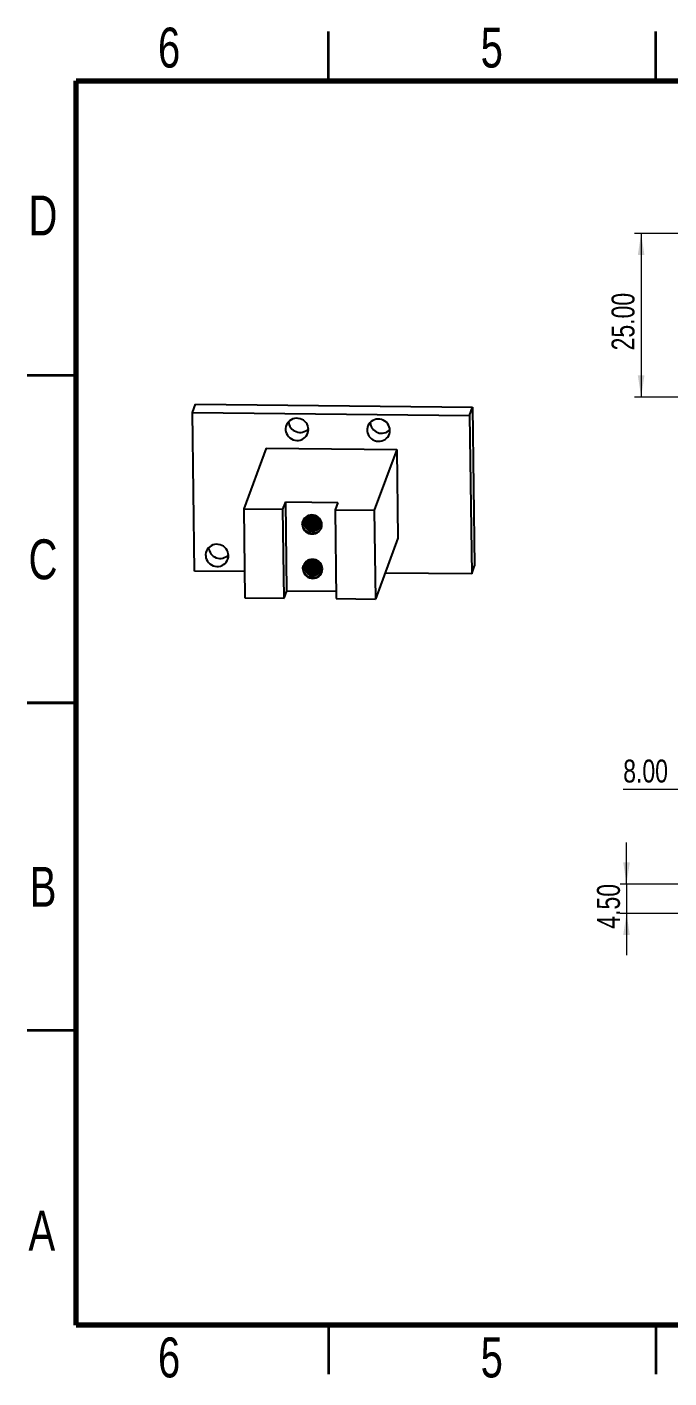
# Model space of a CAD drawing. Header units: millimetres. Extents: x 2 to 294, y 2 to 208.
# Drawn here: x 2.5 to 100.5, y 1.9 to 208.2 of the extents above; entities that cross this region are included whole.
import ezdxf

# ---------------------------------------------------------------- set-up
doc = ezdxf.new("R2010")
doc.units = ezdxf.units.MM
doc.styles.add('SLDTEXTSTYLE0', font='TXT', dxfattribs={"width": 0.75})
doc.dimstyles.new('SLDDIMSTYLE1', dxfattribs={"dimtxt": 3.5, "dimasz": 3.302, "dimexe": 0, "dimexo": 0.0625, "dimgap": 0.875, "dimtad": 1, "dimrnd": 1e-09, "dimzin": 4, "dimdsep": 46, "dimtxsty": 'SLDTEXTSTYLE0', "dimsah": 1, "dimcen": 0.09, "dimadec": 0, "dimazin": 1, "dimtfac": 1, "dimtmove": 0, "dimatfit": 0, "dimfxl": 0, "dimfrac": 2, "dimtolj": 1, "dimtzin": 12, "dimarcsym": 0})
doc.dimstyles.new('SLDDIMSTYLE3', dxfattribs={"dimtxt": 3.5, "dimasz": 3.302, "dimexe": 0, "dimexo": 0.0625, "dimgap": 0.875, "dimtad": 1, "dimrnd": 1e-09, "dimzin": 4, "dimdsep": 46, "dimtxsty": 'SLDTEXTSTYLE0', "dimsah": 1, "dimcen": 0.09, "dimadec": 0, "dimazin": 1, "dimtol": 1, "dimtp": 0.1, "dimtfac": 1, "dimtofl": 0, "dimtmove": 0, "dimatfit": 3, "dimfxl": 0, "dimfrac": 2, "dimtolj": 1, "dimtzin": 0, "dimarcsym": 0})

# ---------------------------------------------------------------- blocks, each defined once
blk = doc.blocks.new('_D_1')
at = {"color": 7, "linetype": 'Continuous', "lineweight": 0}
for p, q in [((106.49, 176.7), (95.24, 176.7)), ((96.24, 176.7), (96.24, 151.7)), ((106.49, 151.7), (95.24, 151.7))]:
    blk.add_line(p, q, dxfattribs=at)
at = {"color": 7, "linetype": 'Continuous', "lineweight": 18}
for points in [[(96.24, 176.7), (95.73, 173.4), (96.74, 173.4)], [(96.24, 151.7), (96.74, 155), (95.73, 155)]]:
    blk.add_solid(points, dxfattribs=at)
at = {"color": 7, "linetype": 'Continuous', "lineweight": 18, "insert": (91.72, 158.83), "char_height": 3.5, "attachment_point": 1, "rotation": 90, "style": 'SLDTEXTSTYLE0'}
blk.add_mtext('25.00', dxfattribs=at)
blk = doc.blocks.new('_D_8')
at = {"color": 7, "linetype": 'Continuous', "lineweight": 0}
for p, q in [((124.74, 91.78), (93.5, 91.78)), ((124.74, 78.35), (124.74, 92.78)), ((132.74, 91.78), (124.74, 91.78)), ((132.74, 78.35), (132.74, 92.78))]:
    blk.add_line(p, q, dxfattribs=at)
at = {"color": 7, "linetype": 'Continuous', "lineweight": 18}
for points in [[(124.74, 91.78), (128.04, 91.27), (128.04, 92.29)], [(132.74, 91.78), (129.43, 92.29), (129.43, 91.27)]]:
    blk.add_solid(points, dxfattribs=at)
at = {"color": 7, "linetype": 'Continuous', "lineweight": 18, "char_height": 3.5, "attachment_point": 1, "style": 'SLDTEXTSTYLE0'}
for s, insert in [('+', (103.85, 100.82)), ('0.10', (106.67, 100.82)), ('8.00', (93.5, 96.35)), ('0.00', (106.67, 96.29))]:
    blk.add_mtext(s, dxfattribs=dict(at, insert=insert))
blk = doc.blocks.new('_D_9')
at = {"color": 7, "linetype": 'Continuous', "lineweight": 0}
for p, q in [((94.01, 77.35), (94.01, 83.7)), ((123.74, 77.35), (93.01, 77.35)), ((94.01, 77.35), (94.01, 72.85)), ((117.74, 72.85), (93.01, 72.85)), ((94.01, 72.85), (94.01, 66.5))]:
    blk.add_line(p, q, dxfattribs=at)
at = {"color": 7, "linetype": 'Continuous', "lineweight": 18}
for points in [[(94.01, 77.35), (94.51, 80.66), (93.5, 80.66)], [(94.01, 72.85), (93.5, 69.55), (94.51, 69.55)]]:
    blk.add_solid(points, dxfattribs=at)
at = {"color": 7, "linetype": 'Continuous', "lineweight": 18, "insert": (89.5, 70.53), "char_height": 3.5, "attachment_point": 1, "rotation": 90, "style": 'SLDTEXTSTYLE0'}
blk.add_mtext('4.50', dxfattribs=at)

msp = doc.modelspace()

# ---------------------------------------------------------------- linework, layer by layer
at = {"color": 7, "linetype": 'Continuous', "lineweight": 35}
for p, q in [((48.5, 200), (48.5, 207.5)), ((98.5, 200), (98.5, 207.5)), ((10, 155), (2.5, 155)), ((2.5, 105), (10, 105)), ((10, 105), (2.5, 105)), ((10, 55), (2.5, 55)), ((48.5, 10), (48.5, 2.5)), ((98.5, 10), (98.5, 2.5))]:
    msp.add_line(p, q, dxfattribs=at)
at = {"color": 7, "linetype": 'Continuous', "lineweight": 70}
for p, q in [((10, 10), (10, 200)), ((10, 200), (287, 200)), ((287, 10), (10, 10))]:
    msp.add_line(p, q, dxfattribs=at)
at = {"color": 7, "linetype": 'Continuous', "lineweight": 25}
for p, q in [((27.744, 149.367), (28.199, 150.604)), ((28.199, 150.604), (70.519, 150.148)), ((28.05, 125.146), (27.744, 149.367)), ((27.744, 149.367), (70.063, 148.91)), ((70.063, 148.91), (70.519, 150.148)), ((70.063, 148.91), (70.37, 124.689)), ((70.519, 150.148), (70.825, 125.927)), ((39.013, 143.917), (35.596, 134.638)), ((39.013, 143.917), (58.929, 143.703)), ((58.929, 143.703), (55.511, 134.423)), ((58.929, 143.703), (59.1, 130.139)), ((35.596, 134.638), (41.57, 134.574)), ((35.596, 134.638), (35.767, 121.074)), ((41.57, 134.574), (41.98, 135.687)), ((41.742, 121.01), (41.57, 134.574)), ((41.98, 135.687), (49.946, 135.601)), ((42.152, 122.123), (41.98, 135.687)), ((49.946, 135.601), (49.536, 134.488)), ((49.536, 134.488), (55.511, 134.423)), ((49.536, 134.488), (49.708, 120.924)), ((55.511, 134.423), (55.682, 120.86)), ((44.796, 132.305), (44.513, 132.269)), ((44.601, 132.779), (44.599, 132.772)), ((44.808, 132.336), (44.796, 132.305)), ((59.1, 130.139), (55.682, 120.86)), ((44.687, 125.997), (44.684, 125.99)), ((70.37, 124.689), (70.825, 125.927)), ((35.717, 125.063), (28.05, 125.146)), ((44.882, 125.523), (44.598, 125.488)), ((44.893, 125.554), (44.882, 125.523)), ((70.37, 124.689), (57.145, 124.832)), ((41.742, 121.01), (42.152, 122.123)), ((42.152, 122.123), (49.694, 122.042)), ((35.767, 121.074), (41.742, 121.01)), ((49.708, 120.924), (55.682, 120.86))]:
    msp.add_line(p, q, dxfattribs=at)
at = {"color": 7, "linetype": 'Continuous', "lineweight": 25, "flags": 128}
for points in [[(45.449, 146.754), (45.423, 147.026), (45.353, 147.292), (45.239, 147.544), (45.087, 147.776), (44.898, 147.983), (44.679, 148.158), (44.434, 148.297), (44.171, 148.396), (43.895, 148.454), (43.615, 148.468), (43.337, 148.438), (43.068, 148.365), (42.817, 148.251), (42.588, 148.098), (42.388, 147.911), (42.222, 147.695), (42.095, 147.455), (42.009, 147.197), (41.968, 146.928), (41.971, 146.655), (42.02, 146.385), (42.112, 146.126), (42.245, 145.883), (42.416, 145.663), (42.621, 145.471), (42.854, 145.314), (43.108, 145.194), (43.379, 145.115), (43.658, 145.08), (43.938, 145.087), (44.212, 145.139), (44.473, 145.233), (44.714, 145.367), (44.929, 145.537), (45.112, 145.739), (45.259, 145.968), (45.366, 146.218), (45.43, 146.482), (45.449, 146.754)], [(57.896, 146.62), (57.87, 146.892), (57.8, 147.158), (57.686, 147.41), (57.534, 147.642), (57.345, 147.848), (57.126, 148.023), (56.881, 148.162), (56.618, 148.262), (56.342, 148.32), (56.062, 148.334), (55.784, 148.304), (55.515, 148.231), (55.264, 148.116), (55.035, 147.964), (54.835, 147.777), (54.669, 147.561), (54.542, 147.321), (54.456, 147.063), (54.415, 146.794), (54.418, 146.521), (54.467, 146.251), (54.559, 145.991), (54.692, 145.748), (54.863, 145.528), (55.068, 145.337), (55.301, 145.18), (55.556, 145.06), (55.826, 144.981), (56.105, 144.945), (56.385, 144.953), (56.659, 145.005), (56.92, 145.099), (57.161, 145.233), (57.376, 145.403), (57.559, 145.605), (57.706, 145.834), (57.813, 146.084), (57.877, 146.348), (57.896, 146.62)], [(44.513, 132.269), (44.538, 132.017), (44.609, 131.771), (44.722, 131.541), (44.874, 131.331), (45.06, 131.15), (45.275, 131.003), (45.513, 130.893), (45.765, 130.825), (46.025, 130.8), (46.284, 130.819), (46.534, 130.882), (46.769, 130.987), (46.98, 131.13), (47.162, 131.307), (47.309, 131.513), (47.416, 131.741), (47.48, 131.985), (47.5, 132.237), (47.474, 132.49), (47.403, 132.735), (47.291, 132.966), (47.139, 133.175), (46.952, 133.356), (46.737, 133.504), (46.5, 133.613), (46.247, 133.682), (45.988, 133.707), (45.729, 133.687), (45.478, 133.624), (45.243, 133.52), (45.032, 133.377), (44.85, 133.2), (44.703, 132.994), (44.596, 132.765), (44.532, 132.522), (44.513, 132.269)], [(33.247, 127.511), (33.221, 127.784), (33.15, 128.049), (33.037, 128.301), (32.884, 128.534), (32.696, 128.74), (32.476, 128.915), (32.232, 129.054), (31.968, 129.154), (31.693, 129.211), (31.413, 129.225), (31.135, 129.195), (30.866, 129.122), (30.614, 129.008), (30.386, 128.855), (30.186, 128.669), (30.02, 128.452), (29.893, 128.212), (29.807, 127.954), (29.766, 127.685), (29.769, 127.413), (29.817, 127.143), (29.909, 126.883), (30.043, 126.64), (30.214, 126.42), (30.419, 126.229), (30.651, 126.071), (30.906, 125.952), (31.177, 125.873), (31.455, 125.837), (31.736, 125.845), (32.01, 125.896), (32.271, 125.99), (32.512, 126.124), (32.727, 126.294), (32.91, 126.497), (33.057, 126.726), (33.164, 126.975), (33.228, 127.24), (33.247, 127.511)], [(44.598, 125.488), (44.624, 125.235), (44.695, 124.989), (44.808, 124.759), (44.959, 124.55), (45.146, 124.368), (45.361, 124.221), (45.598, 124.111), (45.851, 124.043), (46.11, 124.018), (46.369, 124.037), (46.62, 124.1), (46.855, 124.205), (47.066, 124.348), (47.248, 124.525), (47.395, 124.731), (47.502, 124.959), (47.566, 125.203), (47.586, 125.455), (47.56, 125.708), (47.489, 125.953), (47.376, 126.184), (47.224, 126.393), (47.038, 126.574), (46.823, 126.722), (46.585, 126.832), (46.333, 126.9), (46.073, 126.925), (45.814, 126.905), (45.564, 126.843), (45.329, 126.738), (45.118, 126.595), (44.936, 126.418), (44.789, 126.212), (44.682, 125.984), (44.618, 125.74), (44.598, 125.488)]]:
    msp.add_lwpolyline(points, dxfattribs=at)
at = {"color": 7, "linetype": 'Continuous', "lineweight": 25}
for centre in [(44.189, 148.084), (56.637, 147.95), (31.987, 128.842)]:
    msp.add_arc(centre, 1.772, 184.4077, 315.15314, dxfattribs=at)
for points, knots in [([(44.513, 132.269), (44.516, 132.397), (44.521, 132.573), (44.593, 132.731), (44.612, 132.774)], [0, 0, 0, 0, 0.7275468, 1, 1, 1, 1]), ([(47.428, 131.808), (47.4, 131.732), (47.33, 131.537), (47.112, 131.279), (46.808, 131.055), (46.449, 130.917), (46.059, 130.876), (45.667, 130.937), (45.305, 131.092), (44.992, 131.332), (44.751, 131.646), (44.603, 131.972), (44.582, 132.19), (44.574, 132.277)], [0, 0, 0, 0, 0.0627772, 0.1611201, 0.256093, 0.3510659, 0.4494087, 0.5477516, 0.6427245, 0.7376974, 0.8360403, 0.9343831, 1, 1, 1, 1]), ([(44.796, 132.305), (44.803, 132.409), (44.818, 132.62), (44.945, 132.916), (45.141, 133.17), (45.396, 133.362), (45.693, 133.484), (46.017, 133.528), (46.341, 133.488), (46.641, 133.369), (46.901, 133.182), (47.105, 132.935), (47.234, 132.646), (47.281, 132.34), (47.245, 132.036), (47.127, 131.75), (46.934, 131.507), (46.683, 131.325), (46.39, 131.213), (46.07, 131.18), (45.749, 131.23), (45.453, 131.359), (45.197, 131.556), (44.997, 131.814), (44.873, 132.113), (44.825, 132.425), (44.861, 132.625), (44.878, 132.722)], [0, 0, 0, 0, 0.0393985, 0.0801989, 0.1209994, 0.1603978, 0.1997963, 0.2405968, 0.2813972, 0.3207957, 0.3601941, 0.4009946, 0.4417951, 0.4811935, 0.520592, 0.5613925, 0.6021929, 0.6415914, 0.6809898, 0.7217903, 0.7625908, 0.8019892, 0.8413877, 0.8821881, 0.9229886, 0.9623871, 1, 1, 1, 1]), ([(46.967, 131.638), (46.888, 131.574), (46.731, 131.446), (46.434, 131.337), (46.116, 131.303), (45.794, 131.354), (45.498, 131.483), (45.242, 131.68), (45.042, 131.938), (44.918, 132.237), (44.871, 132.541), (44.905, 132.733), (44.921, 132.823)], [0, 0, 0, 0, 0.0997856, 0.1995712, 0.3029076, 0.4062441, 0.5060296, 0.6058152, 0.7091517, 0.8124881, 0.9122737, 1, 1, 1, 1]), ([(47.012, 131.762), (46.934, 131.698), (46.777, 131.57), (46.48, 131.461), (46.161, 131.427), (45.84, 131.478), (45.544, 131.606), (45.288, 131.804), (45.088, 132.062), (44.964, 132.361), (44.917, 132.655), (44.949, 132.837), (44.963, 132.918)], [0, 0, 0, 0, 0.100738, 0.2014759, 0.3057987, 0.4101214, 0.5108593, 0.6115973, 0.71592, 0.8202428, 0.9209807, 1, 1, 1, 1]), ([(47.058, 131.885), (46.979, 131.821), (46.822, 131.693), (46.526, 131.584), (46.207, 131.551), (45.886, 131.602), (45.589, 131.73), (45.334, 131.927), (45.133, 132.186), (45.011, 132.485), (44.964, 132.753), (44.99, 132.909), (44.999, 132.964)], [0, 0, 0, 0, 0.1033631, 0.2067263, 0.3137676, 0.4208089, 0.5241721, 0.6275352, 0.7345765, 0.8416179, 0.944981, 1, 1, 1, 1]), ([(47.104, 132.009), (47.025, 131.945), (46.868, 131.817), (46.571, 131.708), (46.252, 131.674), (45.931, 131.725), (45.635, 131.854), (45.379, 132.051), (45.178, 132.309), (45.058, 132.608), (45.011, 132.85), (45.03, 132.981), (45.035, 133.01)], [0, 0, 0, 0, 0.1061288, 0.2122576, 0.322163, 0.4320684, 0.5381972, 0.644326, 0.7542314, 0.8641368, 0.9702656, 1, 1, 1, 1]), ([(47.149, 132.133), (47.071, 132.069), (46.913, 131.941), (46.617, 131.832), (46.298, 131.798), (45.977, 131.849), (45.68, 131.977), (45.425, 132.175), (45.223, 132.433), (45.106, 132.732), (45.057, 132.948), (45.07, 133.053), (45.071, 133.056)], [0, 0, 0, 0, 0.1090465, 0.2180931, 0.33102, 0.443947, 0.5529935, 0.66204, 0.774967, 0.887894, 0.9969405, 1, 1, 1, 1]), ([(47.195, 132.257), (47.116, 132.193), (46.959, 132.065), (46.662, 131.956), (46.343, 131.922), (46.022, 131.973), (45.726, 132.101), (45.47, 132.298), (45.272, 132.557), (45.146, 132.84), (45.13, 133.035), (45.122, 133.122)], [0, 0, 0, 0, 0.1113237, 0.2226474, 0.3379326, 0.4532177, 0.5645414, 0.6758651, 0.7911503, 0.9064355, 1, 1, 1, 1]), ([(47.24, 132.38), (47.162, 132.316), (47.004, 132.188), (46.708, 132.079), (46.389, 132.045), (46.068, 132.097), (45.772, 132.225), (45.515, 132.422), (45.318, 132.681), (45.199, 132.943), (45.183, 133.115), (45.177, 133.18)], [0, 0, 0, 0, 0.1140253, 0.2280506, 0.3461335, 0.4642165, 0.5782418, 0.6922671, 0.81035, 0.9284329, 1, 1, 1, 1]), ([(47.247, 132.476), (47.18, 132.422), (47.035, 132.305), (46.753, 132.203), (46.435, 132.169), (46.113, 132.22), (45.817, 132.349), (45.56, 132.546), (45.365, 132.805), (45.253, 133.04), (45.237, 133.185), (45.233, 133.223)], [0, 0, 0, 0, 0.100627, 0.2204277, 0.3444915, 0.4685553, 0.588356, 0.7081567, 0.8322206, 0.9562844, 1, 1, 1, 1]), ([(47.234, 132.557), (47.186, 132.519), (47.059, 132.418), (46.798, 132.328), (46.48, 132.293), (46.159, 132.344), (45.863, 132.472), (45.605, 132.669), (45.412, 132.929), (45.306, 133.138), (45.291, 133.255), (45.29, 133.266)], [0, 0, 0, 0, 0.0768585, 0.2042849, 0.3362459, 0.4682068, 0.5956333, 0.7230597, 0.8550207, 0.9869816, 1, 1, 1, 1]), ([(47.221, 132.639), (47.192, 132.616), (47.083, 132.532), (46.843, 132.453), (46.526, 132.416), (46.205, 132.468), (45.908, 132.596), (45.654, 132.794), (45.457, 133.038), (45.389, 133.228), (45.357, 133.316)], [0, 0, 0, 0, 0.049744, 0.1855206, 0.3261288, 0.466737, 0.6025136, 0.7382902, 0.8788984, 1, 1, 1, 1]), ([(47.191, 132.707), (47.186, 132.704), (47.1, 132.641), (46.887, 132.578), (46.572, 132.539), (46.25, 132.592), (45.953, 132.719), (45.7, 132.918), (45.518, 133.139), (45.458, 133.302), (45.435, 133.364)], [0, 0, 0, 0, 0.008241, 0.1554969, 0.3079929, 0.4604888, 0.6077447, 0.7550006, 0.9074966, 1, 1, 1, 1]), ([(47.152, 132.794), (47.081, 132.763), (46.913, 132.689), (46.616, 132.666), (46.296, 132.715), (45.999, 132.843), (45.747, 133.042), (45.581, 133.235), (45.53, 133.367), (45.518, 133.398)], [0, 0, 0, 0, 0.1218996, 0.28951916, 0.45713872, 0.61899847, 0.78085823, 0.94847778, 1, 1, 1, 1]), ([(47.111, 132.885), (47.069, 132.867), (46.928, 132.807), (46.661, 132.791), (46.342, 132.838), (46.043, 132.967), (45.795, 133.167), (45.643, 133.331), (45.601, 133.431), (45.601, 133.432)], [0, 0, 0, 0, 0.0811932, 0.2672079, 0.4532226, 0.6328454, 0.8124682, 0.9984829, 1, 1, 1, 1]), ([(47.057, 132.97), (47.047, 132.966), (46.939, 132.924), (46.706, 132.917), (46.387, 132.961), (46.092, 133.092), (45.857, 133.264), (45.753, 133.411), (45.71, 133.472)], [0, 0, 0, 0, 0.0211487, 0.2331512, 0.4451538, 0.6498714, 0.854589, 1, 1, 1, 1]), ([(46.973, 133.072), (46.9, 133.061), (46.721, 133.035), (46.431, 133.088), (46.139, 133.217), (45.936, 133.357), (45.856, 133.466), (45.838, 133.49)], [0, 0, 0, 0, 0.1765357, 0.4334631, 0.681562, 0.9296609, 1, 1, 1, 1]), ([(46.879, 133.182), (46.852, 133.178), (46.719, 133.161), (46.479, 133.215), (46.196, 133.327), (46.048, 133.452), (45.982, 133.509)], [0, 0, 0, 0, 0.0833047, 0.41503, 0.7353564, 1, 1, 1, 1]), ([(44.598, 125.488), (44.602, 125.615), (44.607, 125.791), (44.679, 125.949), (44.698, 125.992)], [0, 0, 0, 0, 0.7275468, 1, 1, 1, 1]), ([(44.882, 125.523), (44.889, 125.627), (44.904, 125.838), (45.031, 126.135), (45.227, 126.388), (45.482, 126.58), (45.778, 126.702), (46.102, 126.746), (46.427, 126.706), (46.727, 126.588), (46.987, 126.4), (47.19, 126.153), (47.32, 125.864), (47.367, 125.559), (47.331, 125.254), (47.213, 124.968), (47.02, 124.725), (46.769, 124.543), (46.475, 124.431), (46.156, 124.398), (45.835, 124.449), (45.538, 124.577), (45.283, 124.774), (45.082, 125.033), (44.958, 125.332), (44.911, 125.643), (44.947, 125.843), (44.964, 125.941)], [0, 0, 0, 0, 0.03939846, 0.08019892, 0.12099938, 0.16039784, 0.1997963, 0.24059676, 0.28139723, 0.32079569, 0.36019415, 0.40099461, 0.44179507, 0.48119353, 0.52059199, 0.56139245, 0.60219291, 0.64159137, 0.68098983, 0.72179029, 0.76259076, 0.80198922, 0.84138768, 0.88218814, 0.9229886, 0.96238706, 1, 1, 1, 1]), ([(47.053, 124.856), (46.974, 124.792), (46.817, 124.664), (46.52, 124.555), (46.201, 124.521), (45.88, 124.572), (45.584, 124.701), (45.328, 124.898), (45.128, 125.156), (45.004, 125.455), (44.957, 125.759), (44.991, 125.951), (45.007, 126.041)], [0, 0, 0, 0, 0.09978558, 0.19957115, 0.30290761, 0.40624407, 0.50602965, 0.60581522, 0.70915168, 0.81248815, 0.91227372, 1, 1, 1, 1]), ([(47.098, 124.98), (47.02, 124.916), (46.862, 124.788), (46.566, 124.679), (46.247, 124.645), (45.926, 124.696), (45.63, 124.824), (45.374, 125.022), (45.173, 125.28), (45.05, 125.579), (45.003, 125.873), (45.035, 126.055), (45.049, 126.136)], [0, 0, 0, 0, 0.100738, 0.2014759, 0.3057987, 0.4101214, 0.5108593, 0.6115973, 0.71592, 0.8202428, 0.9209807, 1, 1, 1, 1]), ([(47.144, 125.104), (47.065, 125.04), (46.908, 124.912), (46.611, 124.803), (46.292, 124.769), (45.971, 124.82), (45.675, 124.948), (45.419, 125.145), (45.219, 125.404), (45.096, 125.703), (45.05, 125.976), (45.077, 126.138), (45.086, 126.197)], [0, 0, 0, 0, 0.1028297, 0.2056594, 0.31214832, 0.41863723, 0.52146693, 0.62429663, 0.73078555, 0.83727446, 0.94010416, 1, 1, 1, 1]), ([(47.189, 125.227), (47.111, 125.163), (46.953, 125.035), (46.657, 124.926), (46.338, 124.892), (46.017, 124.944), (45.721, 125.072), (45.465, 125.269), (45.264, 125.527), (45.143, 125.826), (45.096, 126.074), (45.117, 126.211), (45.123, 126.246)], [0, 0, 0, 0, 0.1054751, 0.2109501, 0.3201786, 0.429407, 0.5348821, 0.6403571, 0.7495856, 0.858814, 0.964289, 1, 1, 1, 1]), ([(47.235, 125.351), (47.156, 125.287), (46.999, 125.159), (46.702, 125.05), (46.384, 125.016), (46.062, 125.067), (45.766, 125.196), (45.511, 125.393), (45.309, 125.651), (45.191, 125.95), (45.143, 126.166), (45.156, 126.271), (45.156, 126.274)], [0, 0, 0, 0, 0.1090465, 0.2180931, 0.33102, 0.443947, 0.5529935, 0.66204, 0.774967, 0.887894, 0.9969405, 1, 1, 1, 1]), ([(47.28, 125.475), (47.202, 125.411), (47.045, 125.283), (46.748, 125.174), (46.429, 125.14), (46.108, 125.191), (45.812, 125.319), (45.555, 125.517), (45.358, 125.775), (45.232, 126.058), (45.215, 126.253), (45.208, 126.34)], [0, 0, 0, 0, 0.1113237, 0.2226474, 0.3379326, 0.4532177, 0.5645414, 0.6758651, 0.7911503, 0.9064355, 1, 1, 1, 1]), ([(47.326, 125.598), (47.247, 125.534), (47.09, 125.406), (46.794, 125.297), (46.475, 125.264), (46.154, 125.315), (45.858, 125.443), (45.601, 125.64), (45.404, 125.899), (45.285, 126.161), (45.268, 126.333), (45.262, 126.398)], [0, 0, 0, 0, 0.1140253, 0.2280506, 0.3461335, 0.4642165, 0.5782418, 0.6922671, 0.81035, 0.9284329, 1, 1, 1, 1]), ([(47.332, 125.694), (47.266, 125.64), (47.121, 125.523), (46.839, 125.422), (46.52, 125.387), (46.199, 125.438), (45.903, 125.567), (45.646, 125.764), (45.451, 126.023), (45.338, 126.259), (45.323, 126.403), (45.319, 126.441)], [0, 0, 0, 0, 0.100627, 0.2204277, 0.3444915, 0.4685553, 0.588356, 0.7081567, 0.8322206, 0.9562844, 1, 1, 1, 1]), ([(47.32, 125.775), (47.272, 125.737), (47.145, 125.637), (46.884, 125.546), (46.566, 125.511), (46.245, 125.562), (45.949, 125.69), (45.691, 125.888), (45.498, 126.147), (45.392, 126.356), (45.377, 126.473), (45.376, 126.484)], [0, 0, 0, 0, 0.0768585, 0.2042849, 0.3362459, 0.4682068, 0.5956333, 0.7230597, 0.8550207, 0.9869816, 1, 1, 1, 1]), ([(47.307, 125.857), (47.278, 125.834), (47.169, 125.75), (46.929, 125.671), (46.612, 125.634), (46.29, 125.686), (45.994, 125.814), (45.739, 126.012), (45.543, 126.256), (45.475, 126.446), (45.443, 126.534)], [0, 0, 0, 0, 0.049744, 0.1855206, 0.3261288, 0.466737, 0.6025136, 0.7382902, 0.8788984, 1, 1, 1, 1]), ([(47.277, 125.925), (47.272, 125.922), (47.186, 125.859), (46.973, 125.796), (46.658, 125.757), (46.336, 125.81), (46.039, 125.938), (45.786, 126.136), (45.604, 126.357), (45.543, 126.52), (45.52, 126.582)], [0, 0, 0, 0, 0.008241, 0.1554969, 0.3079929, 0.4604888, 0.6077447, 0.7550006, 0.9074966, 1, 1, 1, 1]), ([(47.238, 126.012), (47.167, 125.981), (46.999, 125.908), (46.702, 125.884), (46.382, 125.933), (46.084, 126.061), (45.833, 126.26), (45.667, 126.453), (45.616, 126.585), (45.604, 126.616)], [0, 0, 0, 0, 0.1218996, 0.2895192, 0.4571387, 0.6189985, 0.7808582, 0.9484778, 1, 1, 1, 1]), ([(47.197, 126.103), (47.154, 126.085), (47.014, 126.025), (46.747, 126.009), (46.428, 126.056), (46.129, 126.185), (45.881, 126.385), (45.729, 126.549), (45.687, 126.649), (45.687, 126.65)], [0, 0, 0, 0, 0.0811932, 0.2672079, 0.4532226, 0.6328454, 0.8124682, 0.9984829, 1, 1, 1, 1]), ([(47.143, 126.188), (47.133, 126.184), (47.024, 126.142), (46.792, 126.135), (46.473, 126.179), (46.178, 126.31), (45.943, 126.482), (45.839, 126.629), (45.796, 126.69)], [0, 0, 0, 0, 0.0211487, 0.2331512, 0.4451538, 0.6498714, 0.854589, 1, 1, 1, 1]), ([(47.059, 126.29), (46.986, 126.279), (46.806, 126.253), (46.517, 126.306), (46.225, 126.435), (46.021, 126.575), (45.941, 126.684), (45.924, 126.708)], [0, 0, 0, 0, 0.1765357, 0.4334631, 0.681562, 0.9296609, 1, 1, 1, 1]), ([(46.965, 126.4), (46.938, 126.396), (46.805, 126.379), (46.564, 126.433), (46.281, 126.545), (46.134, 126.67), (46.068, 126.727)], [0, 0, 0, 0, 0.0833047, 0.41503, 0.7353564, 1, 1, 1, 1]), ([(47.513, 125.026), (47.486, 124.95), (47.416, 124.755), (47.198, 124.497), (46.894, 124.273), (46.535, 124.135), (46.145, 124.094), (45.753, 124.155), (45.391, 124.31), (45.078, 124.55), (44.836, 124.864), (44.688, 125.19), (44.668, 125.408), (44.66, 125.495)], [0, 0, 0, 0, 0.0627772, 0.1611201, 0.256093, 0.3510659, 0.4494087, 0.5477516, 0.6427245, 0.7376974, 0.8360403, 0.9343831, 1, 1, 1, 1])]:
    msp.add_open_spline(points, degree=3, knots=knots, dxfattribs=at)

# ---------------------------------------------------------------- texts
at = {"color": 7, "linetype": 'Continuous', "lineweight": 0, "char_height": 6.096, "attachment_point": 2, "style": 'SLDTEXTSTYLE0'}
for s, insert in [('6', (24.189, 208.114)), ('5', (73.439, 208.114)), ('D', (4.93, 182.476)), ('C', (4.937, 129.976)), ('B', (4.953, 79.976)), ('A', (4.757, 27.476)), ('6', (24.189, 8.114)), ('5', (73.439, 8.114))]:
    msp.add_mtext(s, dxfattribs=dict(at, insert=insert))

# ---------------------------------------------------------------- dimensions: what is measured, and where the dimension line sits
at = {"color": 7, "linetype": 'Continuous', "lineweight": 18}
for base, p1, p2, picture, middle in [((96.235, 151.697), (107.487, 176.697), (107.487, 151.697), '_D_1', (96.235, 164.648)), ((94.007, 72.853), (124.737, 77.353), (118.737, 72.853), '_D_9', (94.007, 75.054))]:
    dim = msp.add_linear_dim(base=base, p1=p1, p2=p2, angle=90, dimstyle='SLDDIMSTYLE1', dxfattribs=at)
    dim.commit()
    dim.dimension.update_dxf_attribs({"geometry": picture, "text_midpoint": middle, "dimtype": 160})
dim = msp.add_linear_dim(base=(124.737, 91.782), p1=(132.737, 77.353), p2=(124.737, 77.353), dimstyle='SLDDIMSTYLE3', dxfattribs=at)
dim.commit()
dim.dimension.update_dxf_attribs({"geometry": '_D_8', "text_midpoint": (104.613, 91.782), "dimtype": 160})

doc.saveas('drawing.dxf')
